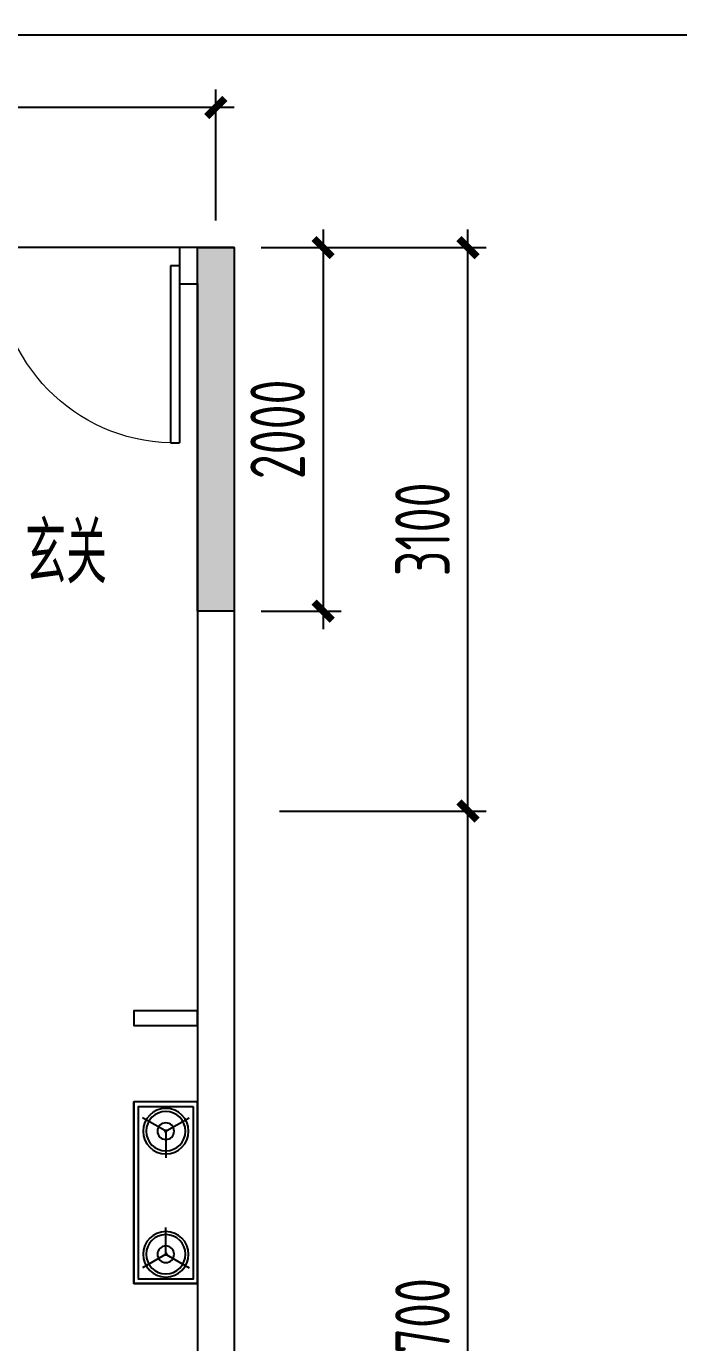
# Model space of a CAD drawing. Header units: millimetres. Extents: x -650 to 31581, y -2936 to 10021.
# Drawn here: x 18150 to 21736, y 2775 to 10017 of the extents above; entities that cross this region are included whole.
import ezdxf

# ---------------------------------------------------------------- set-up
doc = ezdxf.new("R2010")
doc.units = ezdxf.units.MM
doc.header["$LTSCALE"] = 1000
doc.layers.get('0').update_dxf_attribs({"linetype": 'CONTINUOUS'})
doc.layers.get('Defpoints').update_dxf_attribs({"color": 6, "linetype": 'CONTINUOUS'})
for name, color, linetype in [('0p-洞填充', 1, 'CONTINUOUS'), ('DIM', 3, 'CONTINUOUS'), ('P-Furniture(活动家具)', 134, 'CONTINUOUS'), ('PUB_HATCH', 8, 'CONTINUOUS'), ('PUB_TEXT', 7, 'CONTINUOUS'), ('WALL', 2, 'CONTINUOUS'), ('WINDOW', 4, 'CONTINUOUS'), ('剪力墙', 6, 'CONTINUOUS')]:
    doc.layers.add(name, color=color, linetype=linetype)
doc.styles.get("Standard").update_dxf_attribs({"font": 'tssdeng.shx', "bigfont": 'tssdchn.shx'})
doc.styles.add('ZZ', font='tssdeng.shx', dxfattribs={"width": 0.7, "bigfont": 'tssdchn.shx'})
doc.dimstyles.new('TSSD_100_100', dxfattribs={"dimtxt": 300, "dimasz": 100, "dimexe": 100, "dimexo": 250, "dimgap": 100, "dimtad": 1, "dimdec": 0, "dimzin": 0, "dimdsep": 46, "dimtxsty": 'ZZ', "dimblk": 'ARCHTICK', "dimcen": 0, "dimdle": 100, "dimclrd": 256, "dimclrt": 7, "dimadec": 0, "dimazin": 0, "dimtfac": 1, "dimtdec": 0, "dimtix": 1, "dimtmove": 2, "dimatfit": 3, "dimfxl": 0, "dimtolj": 1, "dimtzin": 0, "dimarcsym": 0})

# ---------------------------------------------------------------- blocks, each defined once
blk = doc.blocks.new('$DorLib2D$00000001')
for p, q in [((0.45, 0.975), (0.5, 0.975)), ((0.45, 0), (0.45, 0.975)), ((0.5, 0), (0.5, 0.975)), ((0.5, 0), (0.45, 0))]:
    blk.add_line(p, q)
at = {"lineweight": 13}
blk.add_arc((0.475, 0), 0.975, 91.46928, 180, dxfattribs=at)
blk = doc.blocks.new('_ArchTick')
at = {"color": 0, "linetype": 'ByBlock', "const_width": 0.4}
blk.add_lwpolyline([(-0.5, -0.5), (0.5, 0.5)], dxfattribs=at)
blk = doc.blocks.new('*D35')
at = {"layer": 'Defpoints', "color": 0, "transparency": 16777216}
for p in [(19191.5, 8800), (19191.5, 6800), (19781.4, 6800)]:
    blk.add_point(p, dxfattribs=at)
at = {"layer": 'DIM', "lineweight": -2, "transparency": 16777216}
blk.add_line((19781.4, 8900), (19781.4, 6700), dxfattribs=at)
at = {"layer": 'DIM', "color": 0, "lineweight": -2, "transparency": 16777216}
for p, q in [((19441.5, 8800), (19881.4, 8800)), ((19441.5, 6800), (19881.4, 6800))]:
    blk.add_line(p, q, dxfattribs=at)
at = {"layer": 'DIM', "lineweight": -2, "transparency": 16777216, "xscale": 100, "yscale": 100, "zscale": 100}
for p, rotation in [((19781.4, 8800), 90), ((19781.4, 6800), 270)]:
    blk.add_blockref('_ArchTick', p, dxfattribs=dict(at, rotation=rotation))
at = {"layer": 'DIM', "color": 7, "transparency": 16777216, "insert": (19531.4, 7800), "char_height": 300, "attachment_point": 5, "rotation": 90, "style": 'ZZ'}
blk.add_mtext('\\A1;2000', dxfattribs=at)
blk = doc.blocks.new('*D39')
at = {"layer": 'Defpoints', "color": 0, "transparency": 16777216}
for p in [(19291.5, 5700), (20577.9, 5700), (19291.5, 0)]:
    blk.add_point(p, dxfattribs=at)
at = {"layer": 'DIM', "lineweight": -2, "transparency": 16777216}
blk.add_line((20577.9, -100), (20577.9, 5800), dxfattribs=at)
at = {"layer": 'DIM', "color": 0, "lineweight": -2, "transparency": 16777216}
for p, q in [((19541.5, 5700), (20677.9, 5700)), ((19541.5, 0), (20677.9, 0))]:
    blk.add_line(p, q, dxfattribs=at)
at = {"layer": 'DIM', "lineweight": -2, "transparency": 16777216, "xscale": 100, "yscale": 100, "zscale": 100}
for p, rotation in [((20577.9, 5700), 90), ((20577.9, 0), 270)]:
    blk.add_blockref('_ArchTick', p, dxfattribs=dict(at, rotation=rotation))
at = {"layer": 'DIM', "color": 7, "transparency": 16777216, "insert": (20327.9, 2850), "char_height": 300, "attachment_point": 5, "rotation": 90, "style": 'ZZ'}
blk.add_mtext('\\A1;5700', dxfattribs=at)
blk = doc.blocks.new('*D40')
at = {"layer": 'Defpoints', "color": 0, "transparency": 16777216}
for p in [(15691.5, 9570.6), (15691.5, 8700), (19191.5, 8700)]:
    blk.add_point(p, dxfattribs=at)
at = {"layer": 'DIM', "color": 0, "lineweight": -2, "transparency": 16777216}
for p, q in [((15691.5, 8950), (15691.5, 9670.6)), ((19191.5, 8950), (19191.5, 9670.6))]:
    blk.add_line(p, q, dxfattribs=at)
at = {"layer": 'DIM', "lineweight": -2, "transparency": 16777216}
blk.add_line((19291.5, 9570.6), (15591.5, 9570.6), dxfattribs=at)
at = {"layer": 'DIM', "lineweight": -2, "transparency": 16777216, "xscale": 100, "yscale": 100, "zscale": 100, "rotation": 180}
blk.add_blockref('_ArchTick', (15691.5, 9570.6), dxfattribs=at)
at = {"layer": 'DIM', "lineweight": -2, "transparency": 16777216, "xscale": 100, "yscale": 100, "zscale": 100}
blk.add_blockref('_ArchTick', (19191.5, 9570.6), dxfattribs=at)
at = {"layer": 'DIM', "color": 7, "transparency": 16777216, "insert": (17441.5, 9820.6), "char_height": 300, "attachment_point": 5, "style": 'ZZ'}
blk.add_mtext('\\A1;3500', dxfattribs=at)
blk = doc.blocks.new('*D42')
at = {"layer": 'Defpoints', "color": 0, "transparency": 16777216}
for p in [(19291.5, 8800), (20577.9, 8800), (19291.5, 5700)]:
    blk.add_point(p, dxfattribs=at)
at = {"layer": 'DIM', "lineweight": -2, "transparency": 16777216}
blk.add_line((20577.9, 5600), (20577.9, 8900), dxfattribs=at)
at = {"layer": 'DIM', "color": 0, "lineweight": -2, "transparency": 16777216}
for p, q in [((19541.5, 8800), (20677.9, 8800)), ((19541.5, 5700), (20677.9, 5700))]:
    blk.add_line(p, q, dxfattribs=at)
at = {"layer": 'DIM', "lineweight": -2, "transparency": 16777216, "xscale": 100, "yscale": 100, "zscale": 100}
for p, rotation in [((20577.9, 8800), 90), ((20577.9, 5700), 270)]:
    blk.add_blockref('_ArchTick', p, dxfattribs=dict(at, rotation=rotation))
at = {"layer": 'DIM', "color": 7, "transparency": 16777216, "insert": (20327.9, 7250), "char_height": 300, "attachment_point": 5, "rotation": 90, "style": 'ZZ'}
blk.add_mtext('\\A1;3100', dxfattribs=at)
blk = doc.blocks.new('A$C103B1D10')
at = {"layer": 'P-Furniture(活动家具)', "color": 251}
for p, q in [((101.3, 325), (-898.7, 325)), ((-898.7, 325), (-898.7, -25)), ((101.3, 325), (101.3, -25)), ((-733.2, 142.8), (-811.1, 277.7)), ((-64.1, 142.8), (13.8, 277.7)), ((-733.2, 157.2), (-811.1, 22.3)), ((-745.7, 150), (-589.9, 150)), ((-51.6, 150), (-207.5, 150)), ((-64.1, 157.2), (13.8, 22.3)), ((-898.7, -25), (101.3, -25))]:
    blk.add_line(p, q, dxfattribs=at)
at = {"layer": 'P-Furniture(活动家具)'}
blk.add_lwpolyline([(-898.7, 325), (101.3, 325), (101.3, -25), (-898.7, -25)], close=True, dxfattribs=at)
at = {"layer": 'P-Furniture(活动家具)', "color": 251}
blk.add_lwpolyline([(76.3, 300), (-873.7, 300), (-873.7, 0), (76.3, 0)], close=True, dxfattribs=at)
at = {"layer": 'P-Furniture(活动家具)', "color": 251, "const_width": 4.17}
for points in [[(-797.5, 254.1), (-810.2, 276.1)], [(-797.5, 254.1), (-810.2, 276.1)], [(0.2, 254.1), (12.8, 276.1)], [(0.2, 254.1), (12.8, 276.1)], [(-617.1, 150), (-591.8, 150)], [(-617.1, 150), (-591.8, 150)], [(-180.2, 150), (-205.6, 150)], [(-180.2, 150), (-205.6, 150)], [(-797.5, 45.9), (-810.2, 23.9)], [(-797.5, 45.9), (-810.2, 23.9)], [(0.2, 45.9), (12.8, 23.9)], [(0.2, 45.9), (12.8, 23.9)]]:
    blk.add_lwpolyline(points, dxfattribs=at)
at = {"layer": 'P-Furniture(活动家具)', "color": 251}
for centre, radius in [((-737.4, 150), 125), ((-737.4, 150), 108.3), ((-60, 150), 125), ((-60, 150), 108.3), ((-737.4, 150), 45.8), ((-60, 150), 45.8)]:
    blk.add_circle(centre, radius, dxfattribs=at)

msp = doc.modelspace()

# ---------------------------------------------------------------- hatches: boundary and pattern name
at = {"layer": 'PUB_HATCH'}
msp.add_hatch(color=256, dxfattribs=at).paths.add_polyline_path([(19091.5, 8800), (19291.5, 8800), (19291.5, 6800), (19091.5, 6800), (19091.5, 8600)])

# ---------------------------------------------------------------- linework, layer by layer
at = {"layer": '0p-洞填充'}
msp.add_lwpolyline([(19091.5, 4600), (18741.5, 4600), (18741.5, 4520), (19091.5, 4520)], close=True, dxfattribs=at)
at = {"layer": 'Defpoints'}
msp.add_lwpolyline([(11891.5, -2885.7), (11891.5, 9970.6), (31581.3, 9970.6), (31581.3, -2885.7)], close=True, dxfattribs=at)
at = {"layer": 'WALL'}
for p, q in [((19291.5, 8800), (18991.5, 8800)), ((18991.5, 8800), (18991.5, 8600)), ((19291.5, 8800), (19291.5, -100)), ((18991.5, 8600), (19091.5, 8600)), ((19091.5, 8600), (19091.5, 0))]:
    msp.add_line(p, q, dxfattribs=at)
at = {"layer": 'WINDOW'}
msp.add_line((18991.5, 8800, 0), (17991.5, 8800, 0), dxfattribs=at)
at = {"layer": '剪力墙', "elevation": 0}
msp.add_lwpolyline([(19091.5, 8800), (19291.5, 8800), (19291.5, 6800), (19091.5, 6800), (19091.5, 8600)], close=True, dxfattribs=at)
msp.add_lwpolyline([(19091.5, 8600), (19091.5, 8600)], dxfattribs=at)

# ---------------------------------------------------------------- block references
at = {"layer": 'P-Furniture(活动家具)', "xscale": -1, "rotation": 270}
msp.add_blockref('A$C103B1D10', (18766.5, 3998.7), dxfattribs=at)
at = {"layer": 'WINDOW', "xscale": -1000, "yscale": 1000, "zscale": -1000, "rotation": 180}
msp.add_blockref('$DorLib2D$00000001', (18491.5, 8700), dxfattribs=at)

# ---------------------------------------------------------------- texts
at = {"layer": 'PUB_TEXT', "width": 0.7}
msp.add_text('玄关', height=337.59, dxfattribs=at).set_placement((18144, 6951.3))

# ---------------------------------------------------------------- dimensions: what is measured, and where the dimension line sits
at = {"layer": 'DIM'}
dim = msp.add_linear_dim(base=(15691.5, 9570.6), p1=(19191.5, 8700), p2=(15691.5, 8700), dimstyle='TSSD_100_100', dxfattribs=at)
dim.commit()
dim.dimension.update_dxf_attribs({"geometry": '*D40', "text_midpoint": (17441.5, 9820.6)})
for base, p1, p2, picture, middle in [((19781.4, 6800), (19191.5, 8800), (19191.5, 6800), '*D35', (19531.4, 7800)), ((20577.9, 8800), (19291.5, 5700), (19291.5, 8800), '*D42', (20327.9, 7250)), ((20577.9, 5700), (19291.5, 0), (19291.5, 5700), '*D39', (20327.9, 2850))]:
    dim = msp.add_linear_dim(base=base, p1=p1, p2=p2, angle=90, dimstyle='TSSD_100_100', dxfattribs=at)
    dim.commit()
    dim.dimension.update_dxf_attribs({"geometry": picture, "text_midpoint": middle})

doc.saveas('drawing.dxf')
